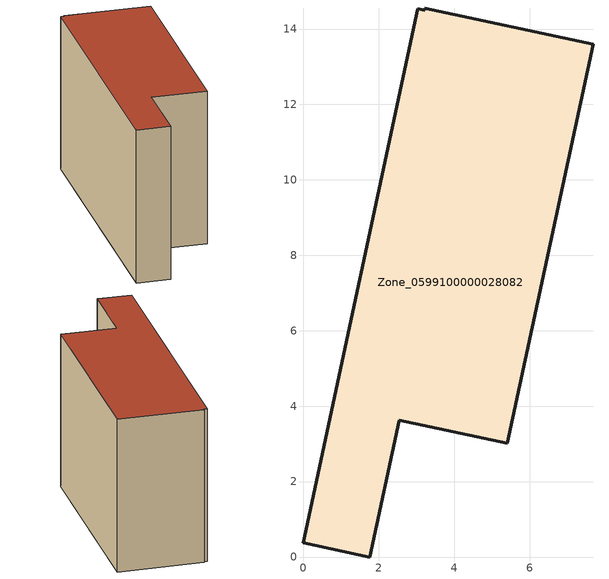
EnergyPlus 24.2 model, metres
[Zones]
Zone_0599100000028082
 floor ground (C_G): 2.54,3.63 1.76,0 0,0.38 3.04,14.54 3.22,14.51 3.22,14.56 7.68,13.6 5.4,3.02 z0
 wall outside (C_F): 3.04,14.54 0,0.38 1.76,0 2.54,3.63 5.4,3.02 7.68,13.6 3.22,14.56 3.22,14.51 3.04,14.54 z0:8.49
 roof outside (C_R): 7.68,13.6 3.22,14.56 3.22,14.51 3.04,14.54 0,0.38 1.76,0 2.54,3.63 5.4,3.02 z8.49
[BUILDING]
Pand.0599100000028082: North Axis=0; Terrain=City; Loads Convergence Tolerance Value=0.04; Temperature Convergence Tolerance Value=0.4; Solar Distribution=FullExterior; Maximum Number of Warmup Days=25; Minimum Number of Warmup Days=1
[Site:Location]
Rotterdam.The.Hague.AP_ZH_NLD Design_Conditions: Latitude=51.96; Longitude=4.45; Time Zone=1; Elevation=-4.5
[SITE:GROUNDTEMPERATURE:BUILDINGSURFACE]
18, 18, 18, 18, 18, 18, 18, 18, 18, 18, 18, 18
[MATERIAL] Thermal Absorptance=0.9; Solar Absorptance=0.7; Visible Absorptance=0.7
Name | Roughness | Thickness | Conductivity | Density | Specific Heat
G.TI.1975-1991 | MediumSmooth | 0.15 | 0.288461 | 540 | 1210
F.TI.1975-1991 | Rough | 0.3 | 0.230769 | 1920 | 840
R.TI.1975-1991 | MediumRough | 0.2 | 0.153846 | 1500 | 1000
[CONSTRUCTION]
C_G: G.TI.1975-1991
C_F: F.TI.1975-1991
C_R: R.TI.1975-1991
[ZONE]
Zone_0599100000028082: Type=1; Multiplier=1; Ceiling Height=Autocalculate; Volume=Autocalculate; Floor Area=autocalculate; Part of Total Floor Area=Yes
[ZONEINFILTRATION:DESIGNFLOWRATE]
Infil_Zone_0599100000028082: Zone or ZoneList or Space or SpaceList=Zone_0599100000028082; Schedule=AlwaysOn; Design Flow Rate Calculation Method=Flow/Area; Flow Rate per Floor Area=0.003; Constant Term Coefficient=1; Temperature Term Coefficient=0; Velocity Term Coefficient=0; Velocity Squared Term Coefficient=0
[HVACTEMPLATE:ZONE:IDEALLOADSAIRSYSTEM]
Zone_0599100000028082: Maximum Heating Supply Air Temperature=50; Minimum Cooling Supply Air Temperature=13; Maximum Heating Supply Air Humidity Ratio=0.0156; Minimum Cooling Supply Air Humidity Ratio=0.0077; Heating Limit=NoLimit; Cooling Limit=NoLimit; Dehumidification Control Type=ConstantSensibleHeatRatio; Cooling Sensible Heat Ratio=0.7; Dehumidification Setpoint=60; Humidification Control Type=None; Humidification Setpoint=30; Outdoor Air Method=None; Outdoor Air Flow Rate per Person=0.00944; Outdoor Air Flow Rate per Zone Floor Area=0; Outdoor Air Flow Rate per Zone=0; Demand Controlled Ventilation Type=None; Outdoor Air Economizer Type=NoEconomizer; Heat Recovery Type=None; Sensible Heat Recovery Effectiveness=0.7; Latent Heat Recovery Effectiveness=0.65
[ZONECONTROL:THERMOSTAT]
ThermostatControl_Zone_0599100000028082: Zone or ZoneList=Zone_0599100000028082; Control Type Schedule=DualSetpointControlType; Control 1=Thermostat_Zone_0599100000028082; Temperature Difference Between Cutout And Setpoint=0
[THERMOSTATSETPOINT:DUALSETPOINT]
Thermostat_Zone_0599100000028082: Heating Setpoint Temperature Schedule=HeatingSetpoint_Zone_0599100000028082; Cooling Setpoint Temperature Schedule=CoolingSetpoint_Zone_0599100000028082
[SCHEDULE:COMPACT]
HeatingSetpoint_Zone_0599100000028082: Through: 12/31, For: AllDays, Until: 24:00, 21
CoolingSetpoint_Zone_0599100000028082: Through: 12/31, For: AllDays, Until: 24:00, 24
DualSetpointControlType: Through: 12/31, For: AllDays, Until: 24:00, 4
AlwaysOn: Through: 12/31, For: AllDays, Until: 24:00, 1
